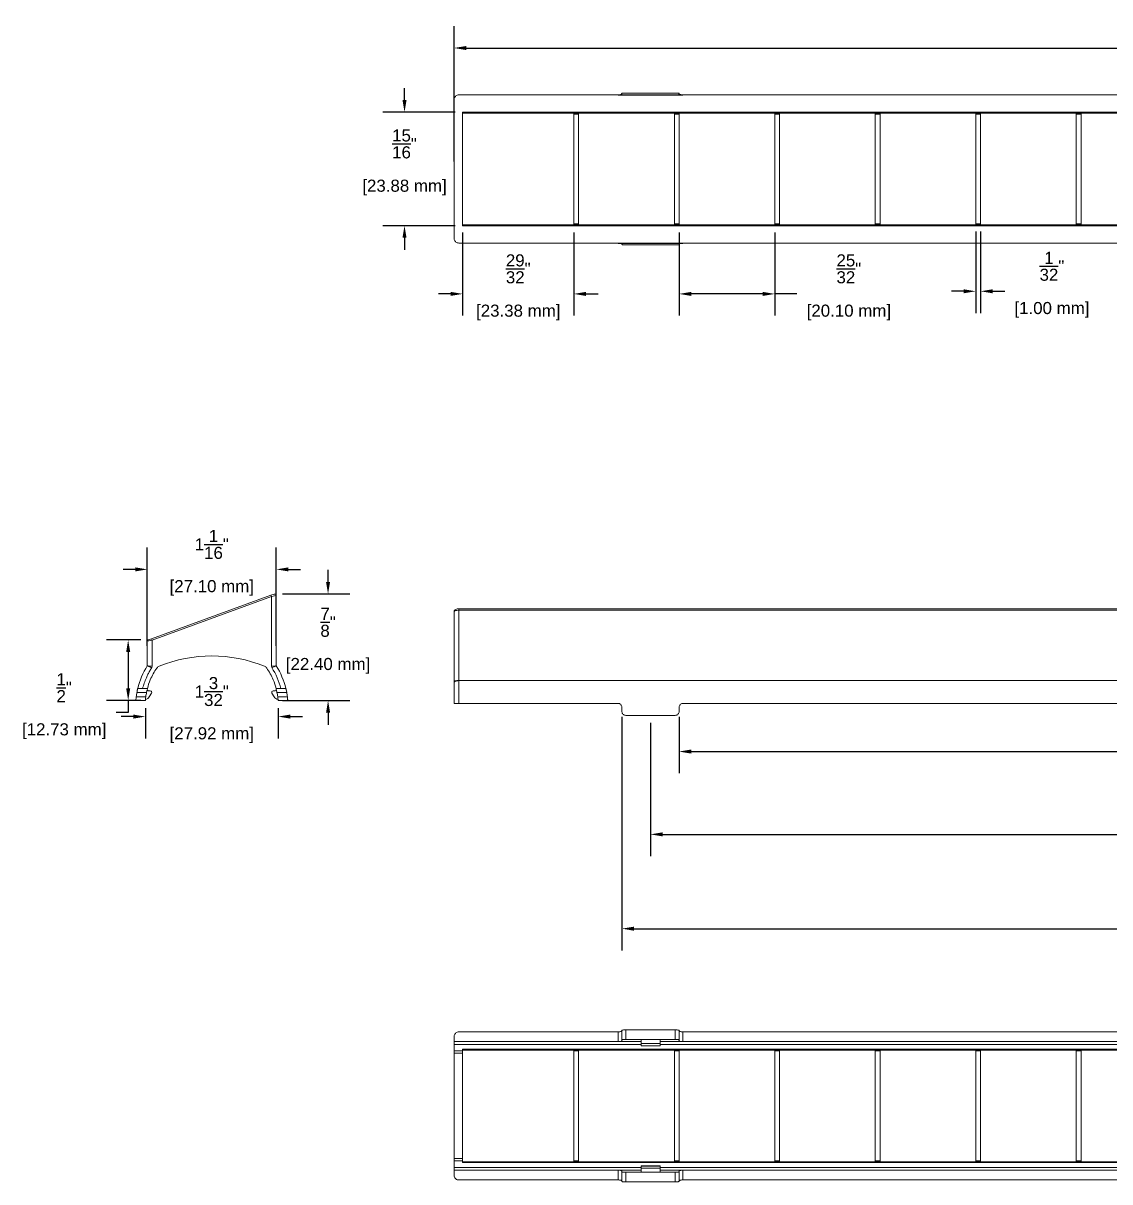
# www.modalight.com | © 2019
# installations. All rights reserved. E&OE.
# Model space of a CAD drawing. Header units: inches. Extents: x -0.6 to 17.3, y 0 to 9.6.
# Drawn here: x -0.57 to 8.42, y 0 to 9.59 of the extents above; entities that cross this region are included whole.
import ezdxf

# ---------------------------------------------------------------- set-up
doc = ezdxf.new("R2010")
doc.units = ezdxf.units.IN
doc.header["$MEASUREMENT"] = 0
doc.layers.get('Defpoints').update_dxf_attribs({"color": 1})
doc.layers.add('Asymmetric', color=7, linetype='Continuous')
doc.styles.get("Standard").update_dxf_attribs({"font": 'Arial.ttf'})
doc.dimstyles.new('.1 DIM', dxfattribs={"dimscale": 0, "dimtxt": 0.1, "dimasz": 0.1, "dimexe": 0.18, "dimexo": 0.0625, "dimgap": 0.09, "dimtad": 0, "dimtih": 1, "dimtoh": 1, "dimdec": 5, "dimzin": 0, "dimdsep": 46, "dimlunit": 4, "dimtxsty": 'Standard', "dimcen": 0.09, "dimadec": 0, "dimazin": 0, "dimtfac": 1, "dimtdec": 5, "dimtofl": 0, "dimtmove": 0, "dimatfit": 3, "dimfxl": 1, "dimtolj": 1, "dimtzin": 0, "dimarcsym": 0})

# ---------------------------------------------------------------- blocks, each defined once
blk = doc.blocks.new('*D57')
at = {"layer": 'Defpoints', "color": 0, "lineweight": -2, "transparency": 16777216}
for p, q in [((0.4027, 4.4856), (0.119, 4.4856)), ((0.299, 4.3856), (0.299, 4.0843)), ((0.4027, 3.9843), (0.119, 3.9843)), ((0.299, 3.9843), (0.299, 3.8843)), ((0.299, 3.8843), (0.199, 3.8843))]:
    blk.add_line(p, q, dxfattribs=at)
at = {"layer": 'Defpoints', "color": 0, "transparency": 16777216}
for p in [(0.4652, 4.4856), (0.299, 3.9843), (0.4652, 3.9843)]:
    blk.add_point(p, dxfattribs=at)
for points in [[(0.2823, 4.3856), (0.3157, 4.3856), (0.299, 4.4856)], [(0.2823, 4.0843), (0.3157, 4.0843), (0.299, 3.9843)]]:
    blk.add_solid(points, dxfattribs=at)
at = {"layer": 'Defpoints', "color": 0, "transparency": 16777216, "char_height": 0.1, "attachment_point": 5}
for s, insert in [('\\A1;{\\H1x;\\S1/2;}"', (-0.2307, 4.0906)), ('\\A1;[12.73 mm]', (-0.2307, 3.7307))]:
    blk.add_mtext(s, dxfattribs=dict(at, insert=insert))
blk = doc.blocks.new('*D58')
at = {"layer": 'Defpoints', "color": 0, "lineweight": -2, "transparency": 16777216}
for p, q in [((1.9533, 4.9661), (1.9533, 5.0661)), ((1.575, 4.8661), (2.1333, 4.8661)), ((1.575, 3.9843), (2.1333, 3.9843)), ((1.9533, 3.8843), (1.9533, 3.7843))]:
    blk.add_line(p, q, dxfattribs=at)
at = {"layer": 'Defpoints', "color": 0, "transparency": 16777216}
for p in [(1.5125, 4.8661), (1.5125, 3.9843), (1.9533, 3.9843)]:
    blk.add_point(p, dxfattribs=at)
for points in [[(1.9366, 4.9661), (1.97, 4.9661), (1.9533, 4.8661)], [(1.9366, 3.8843), (1.97, 3.8843), (1.9533, 3.9843)]]:
    blk.add_solid(points, dxfattribs=at)
at = {"layer": 'Defpoints', "color": 0, "transparency": 16777216, "char_height": 0.1, "attachment_point": 5}
for s, insert in [('\\A1;{\\H1x;\\S7/8;}"', (1.9533, 4.6315)), ('\\A1;[22.40 mm]', (1.9533, 4.2716))]:
    blk.add_mtext(s, dxfattribs=dict(at, insert=insert))
blk = doc.blocks.new('*D59')
at = {"layer": 'Defpoints', "color": 0, "lineweight": -2, "transparency": 16777216}
for p, q in [((0.4574, 4.4357), (0.4574, 5.2497)), ((1.5243, 4.4357), (1.5243, 5.2497)), ((0.3574, 5.0697), (0.2574, 5.0697)), ((1.6243, 5.0697), (1.7243, 5.0697))]:
    blk.add_line(p, q, dxfattribs=at)
at = {"layer": 'Defpoints', "color": 0, "transparency": 16777216}
for p in [(1.5243, 5.0697), (0.4574, 4.3732), (1.5243, 4.3732)]:
    blk.add_point(p, dxfattribs=at)
for points in [[(0.3574, 5.0863), (0.3574, 5.053), (0.4574, 5.0697)], [(1.6243, 5.0863), (1.6243, 5.053), (1.5243, 5.0697)]]:
    blk.add_solid(points, dxfattribs=at)
at = {"layer": 'Defpoints', "color": 0, "transparency": 16777216, "char_height": 0.1, "attachment_point": 5}
for s, insert in [('\\A1;1{\\H1x;\\S1/16;}"', (0.9909, 5.2766)), ('\\A1;[27.10 mm]', (0.9909, 4.916))]:
    blk.add_mtext(s, dxfattribs=dict(at, insert=insert))
blk = doc.blocks.new('*D60')
at = {"layer": 'Defpoints', "color": 0, "lineweight": -2, "transparency": 16777216}
for p, q in [((0.3412, 3.8512), (0.2412, 3.8512)), ((0.4412, 3.9218), (0.4412, 3.6712)), ((1.5405, 3.9218), (1.5405, 3.6712)), ((1.6405, 3.8512), (1.7405, 3.8512))]:
    blk.add_line(p, q, dxfattribs=at)
at = {"layer": 'Defpoints', "color": 0, "transparency": 16777216}
for p in [(0.4412, 3.9843), (1.5405, 3.9843), (0.4412, 3.8512)]:
    blk.add_point(p, dxfattribs=at)
for points in [[(0.3412, 3.8679), (0.3412, 3.8345), (0.4412, 3.8512)], [(1.6405, 3.8679), (1.6405, 3.8345), (1.5405, 3.8512)]]:
    blk.add_solid(points, dxfattribs=at)
at = {"layer": 'Defpoints', "color": 0, "transparency": 16777216, "char_height": 0.1, "attachment_point": 5}
for s, insert in [('\\A1;1{\\H1x;\\S3/32;}"', (0.9909, 4.0588)), ('\\A1;[27.92 mm]', (0.9909, 3.6976))]:
    blk.add_mtext(s, dxfattribs=dict(at, insert=insert))
blk = doc.blocks.new('*D61')
at = {"layer": 'Defpoints', "color": 0, "lineweight": -2, "transparency": 16777216}
for p, q in [((2.9963, 8.447), (2.9963, 9.5657)), ((14.9978, 8.447), (14.9978, 9.5657)), ((3.0963, 9.3857), (8.5285, 9.3857)), ((14.8978, 9.3857), (9.4657, 9.3857))]:
    blk.add_line(p, q, dxfattribs=at)
at = {"layer": 'Defpoints', "color": 0, "transparency": 16777216}
for p in [(14.9978, 9.3857), (2.9963, 8.3845), (14.9978, 8.3845)]:
    blk.add_point(p, dxfattribs=at)
for points in [[(3.0963, 9.4023), (3.0963, 9.369), (2.9963, 9.3857)], [(14.8978, 9.4023), (14.8978, 9.369), (14.9978, 9.3857)]]:
    blk.add_solid(points, dxfattribs=at)
at = {"layer": 'Defpoints', "color": 0, "transparency": 16777216, "char_height": 0.1, "attachment_point": 5}
for s, insert in [("\\A1;1'", (8.9971, 9.5257)), ('\\A1;[304.84 mm]', (8.9971, 9.232))]:
    blk.add_mtext(s, dxfattribs=dict(at, insert=insert))
blk = doc.blocks.new('*D62')
at = {"layer": 'Defpoints', "color": 0, "lineweight": -2, "transparency": 16777216}
for p, q in [((2.586, 8.9546), (2.586, 9.0546)), ((3.0048, 8.8546), (2.406, 8.8546)), ((3.0048, 7.9144), (2.406, 7.9144)), ((2.586, 7.8144), (2.586, 7.7144))]:
    blk.add_line(p, q, dxfattribs=at)
at = {"layer": 'Defpoints', "color": 0, "transparency": 16777216}
for p in [(3.0673, 8.8546), (2.586, 7.9144), (3.0673, 7.9144)]:
    blk.add_point(p, dxfattribs=at)
for points in [[(2.5693, 8.9546), (2.6026, 8.9546), (2.586, 8.8546)], [(2.5693, 7.8144), (2.6026, 7.8144), (2.586, 7.9144)]]:
    blk.add_solid(points, dxfattribs=at)
at = {"layer": 'Defpoints', "color": 0, "transparency": 16777216, "char_height": 0.1, "attachment_point": 5}
for s, insert in [('\\A1;{\\H1x;\\S15/16;}"', (2.586, 8.5921)), ('\\A1;[23.88 mm]', (2.586, 8.2309))]:
    blk.add_mtext(s, dxfattribs=dict(at, insert=insert))
blk = doc.blocks.new('*D63')
at = {"layer": 'Defpoints', "color": 0, "lineweight": -2, "transparency": 16777216}
for p, q in [((3.0673, 7.8595), (3.0673, 7.1701)), ((3.9876, 7.8595), (3.9876, 7.1701)), ((2.9673, 7.3501), (2.8673, 7.3501)), ((4.0876, 7.3501), (4.1876, 7.3501))]:
    blk.add_line(p, q, dxfattribs=at)
at = {"layer": 'Defpoints', "color": 0, "transparency": 16777216}
for p in [(3.0673, 7.922), (3.9876, 7.922), (3.0673, 7.3501)]:
    blk.add_point(p, dxfattribs=at)
for points in [[(2.9673, 7.3668), (2.9673, 7.3335), (3.0673, 7.3501)], [(4.0876, 7.3668), (4.0876, 7.3335), (3.9876, 7.3501)]]:
    blk.add_solid(points, dxfattribs=at)
at = {"layer": 'Defpoints', "color": 0, "transparency": 16777216, "char_height": 0.1, "attachment_point": 5}
for s, insert in [('\\A1;{\\H1x;\\S29/32;}"', (3.5274, 7.5578)), ('\\A1;[23.38 mm]', (3.5274, 7.1965))]:
    blk.add_mtext(s, dxfattribs=dict(at, insert=insert))
blk = doc.blocks.new('*D64')
at = {"layer": 'Defpoints', "color": 0, "lineweight": -2, "transparency": 16777216}
for p, q in [((4.8595, 7.8595), (4.8595, 7.1701)), ((5.6509, 7.8595), (5.6509, 7.1701)), ((5.5509, 7.3501), (4.9595, 7.3501)), ((5.834, 7.3501), (5.6509, 7.3501))]:
    blk.add_line(p, q, dxfattribs=at)
at = {"layer": 'Defpoints', "color": 0, "transparency": 16777216}
for p in [(4.8595, 7.922), (5.6509, 7.922), (4.8595, 7.3501)]:
    blk.add_point(p, dxfattribs=at)
for points in [[(4.9595, 7.3668), (4.9595, 7.3335), (4.8595, 7.3501)], [(5.5509, 7.3668), (5.5509, 7.3335), (5.6509, 7.3501)]]:
    blk.add_solid(points, dxfattribs=at)
at = {"layer": 'Defpoints', "color": 0, "transparency": 16777216, "char_height": 0.1, "attachment_point": 5}
for s, insert in [('\\A1;{\\H1x;\\S25/32;}"', (6.2637, 7.5578)), ('\\A1;[20.10 mm]', (6.2637, 7.1965))]:
    blk.add_mtext(s, dxfattribs=dict(at, insert=insert))
blk = doc.blocks.new('*D65')
at = {"layer": 'Defpoints', "color": 0, "lineweight": -2, "transparency": 16777216}
for p, q in [((7.3141, 7.8672), (7.3141, 7.1919)), ((7.3535, 7.8672), (7.3535, 7.1919)), ((7.2141, 7.3719), (7.1141, 7.3719)), ((7.4535, 7.3719), (7.5535, 7.3719))]:
    blk.add_line(p, q, dxfattribs=at)
at = {"layer": 'Defpoints', "color": 0, "transparency": 16777216}
for p in [(7.3141, 7.9297), (7.3535, 7.9297), (7.3535, 7.3719)]:
    blk.add_point(p, dxfattribs=at)
for points in [[(7.2141, 7.3885), (7.2141, 7.3552), (7.3141, 7.3719)], [(7.4535, 7.3885), (7.4535, 7.3552), (7.3535, 7.3719)]]:
    blk.add_solid(points, dxfattribs=at)
at = {"layer": 'Defpoints', "color": 0, "transparency": 16777216, "char_height": 0.1, "attachment_point": 5}
for s, insert in [('\\A1;{\\H1x;\\S1/32;}"', (7.9444, 7.5788)), ('\\A1;[1.00 mm]', (7.9444, 7.2182))]:
    blk.add_mtext(s, dxfattribs=dict(at, insert=insert))
blk = doc.blocks.new('*D66')
at = {"layer": 'Defpoints', "color": 0, "lineweight": -2, "transparency": 16777216}
for p, q in [((4.8586, 3.8482), (4.8586, 3.3818)), ((13.1355, 3.8482), (13.1355, 3.3818)), ((4.9586, 3.5618), (8.5285, 3.5618)), ((13.0355, 3.5618), (9.4657, 3.5618))]:
    blk.add_line(p, q, dxfattribs=at)
at = {"layer": 'Defpoints', "color": 0, "transparency": 16777216}
for p in [(4.8586, 3.9107), (13.1355, 3.9107), (4.8586, 3.5618)]:
    blk.add_point(p, dxfattribs=at)
for points in [[(4.9586, 3.5785), (4.9586, 3.5452), (4.8586, 3.5618)], [(13.0355, 3.5785), (13.0355, 3.5452), (13.1355, 3.5618)]]:
    blk.add_solid(points, dxfattribs=at)
at = {"layer": 'Defpoints', "color": 0, "transparency": 16777216, "char_height": 0.1, "attachment_point": 5}
for s, insert in [('\\A1;8{\\H1x;\\S9/32;}"', (8.9971, 3.7701)), ('\\A1;[210.23 mm]', (8.9971, 3.4082))]:
    blk.add_mtext(s, dxfattribs=dict(at, insert=insert))
blk = doc.blocks.new('*D67')
at = {"layer": 'Defpoints', "color": 0, "lineweight": -2, "transparency": 16777216}
for p, q in [((4.6222, 3.7989), (4.6222, 2.6963)), ((13.372, 3.7989), (13.372, 2.6963)), ((4.7222, 2.8763), (8.5285, 2.8763)), ((13.272, 2.8763), (9.4657, 2.8763))]:
    blk.add_line(p, q, dxfattribs=at)
at = {"layer": 'Defpoints', "color": 0, "transparency": 16777216}
for p in [(4.6222, 3.8614), (13.372, 3.8614), (4.6222, 2.8763)]:
    blk.add_point(p, dxfattribs=at)
for points in [[(4.7222, 2.893), (4.7222, 2.8597), (4.6222, 2.8763)], [(13.272, 2.893), (13.272, 2.8597), (13.372, 2.8763)]]:
    blk.add_solid(points, dxfattribs=at)
at = {"layer": 'Defpoints', "color": 0, "transparency": 16777216, "char_height": 0.1, "attachment_point": 5}
for s, insert in [('\\A1;8{\\H1x;\\S3/4;}"', (8.9971, 3.0833)), ('\\A1;[222.25 mm]', (8.9971, 2.7227))]:
    blk.add_mtext(s, dxfattribs=dict(at, insert=insert))
blk = doc.blocks.new('*D68')
at = {"layer": 'Defpoints', "color": 0, "lineweight": -2, "transparency": 16777216}
for p, q in [((4.3857, 3.8482), (4.3857, 1.9155)), ((13.6085, 3.8482), (13.6085, 1.9155)), ((4.4857, 2.0955), (8.5285, 2.0955)), ((13.5085, 2.0955), (9.4657, 2.0955))]:
    blk.add_line(p, q, dxfattribs=at)
at = {"layer": 'Defpoints', "color": 0, "transparency": 16777216}
for p in [(4.3857, 3.9107), (13.6085, 3.9107), (4.3857, 2.0955)]:
    blk.add_point(p, dxfattribs=at)
for points in [[(4.4857, 2.1121), (4.4857, 2.0788), (4.3857, 2.0955)], [(13.5085, 2.1121), (13.5085, 2.0788), (13.6085, 2.0955)]]:
    blk.add_solid(points, dxfattribs=at)
at = {"layer": 'Defpoints', "color": 0, "transparency": 16777216, "char_height": 0.1, "attachment_point": 5}
for s, insert in [('\\A1;9{\\H1x;\\S7/32;}"', (8.9971, 2.3024)), ('\\A1;[234.26 mm]', (8.9971, 1.9418))]:
    blk.add_mtext(s, dxfattribs=dict(at, insert=insert))

msp = doc.modelspace()

# ---------------------------------------------------------------- linework, layer by layer
at = {"layer": 'Asymmetric', "linetype": 'Continuous', "lineweight": 15}
for p, q in [((2.996347, 8.916275), (2.996347, 8.957069)), ((3.035761, 8.997681), (4.354149, 8.997681)), ((4.417211, 9.01324), (4.827114, 9.01324)), ((4.890176, 8.997681), (8.997083, 8.997681)), ((2.996347, 8.83906), (2.996347, 8.893635)), ((2.996347, 8.819869), (2.996347, 8.83906)), ((14.926876, 8.854584), (3.067292, 8.854584)), ((3.067292, 8.854584), (3.067292, 8.83906)), ((14.926876, 8.847031), (3.067292, 8.847031)), ((3.067292, 8.83906), (3.067292, 8.819869)), ((3.987602, 8.847031), (3.987602, 8.839304)), ((3.987602, 7.929716), (3.987602, 8.839304)), ((4.027016, 8.839304), (3.987602, 8.839304)), ((4.027016, 8.847031), (4.027016, 8.839304)), ((4.027016, 7.929716), (4.027016, 8.839304)), ((4.819231, 8.847031), (4.819231, 8.839304)), ((4.819231, 7.929716), (4.819231, 8.839304)), ((4.858645, 8.839304), (4.819231, 8.839304)), ((4.858645, 8.847031), (4.858645, 8.839304)), ((4.858645, 7.929716), (4.858645, 8.839304)), ((5.65086, 8.847031), (5.65086, 8.839304)), ((5.65086, 7.929716), (5.65086, 8.839304)), ((5.690274, 8.839304), (5.65086, 8.839304)), ((5.690274, 8.847031), (5.690274, 8.839304)), ((5.690274, 7.929716), (5.690274, 8.839304)), ((6.482489, 8.847031), (6.482489, 8.839304)), ((6.482489, 7.929716), (6.482489, 8.839304)), ((6.521903, 8.839304), (6.482489, 8.839304)), ((6.521903, 8.847031), (6.521903, 8.839304)), ((6.521903, 7.929716), (6.521903, 8.839304)), ((7.314119, 8.847031), (7.314119, 8.839304)), ((7.314119, 7.929716), (7.314119, 8.839304)), ((7.353532, 8.839304), (7.314119, 8.839304)), ((7.353532, 8.847031), (7.353532, 8.839304)), ((7.353532, 7.929716), (7.353532, 8.839304)), ((8.145748, 8.847031), (8.145748, 8.839304)), ((8.185161, 8.839304), (8.145748, 8.839304)), ((8.145748, 7.929716), (8.145748, 8.839304)), ((8.185161, 8.847031), (8.185161, 8.839304)), ((8.185161, 7.929716), (8.185161, 8.839304)), ((2.996347, 8.819869), (2.996347, 7.949152)), ((3.067292, 7.949152), (3.067292, 8.819869)), ((2.996347, 7.949152), (2.996347, 7.929961)), ((2.996347, 7.929961), (2.996347, 7.875388)), ((3.067292, 7.929961), (3.067292, 7.949152)), ((3.067292, 7.914439), (3.067292, 7.929961)), ((14.926876, 7.921992), (3.067292, 7.921992)), ((14.926876, 7.914439), (3.067292, 7.914439)), ((3.987602, 7.921992), (3.987602, 7.929716)), ((4.027016, 7.929716), (3.987602, 7.929716)), ((4.027016, 7.921992), (4.027016, 7.929716)), ((4.858645, 7.929716), (4.819231, 7.929716)), ((4.819231, 7.921992), (4.819231, 7.929716)), ((4.858645, 7.921992), (4.858645, 7.929716)), ((5.690274, 7.929716), (5.65086, 7.929716)), ((5.65086, 7.921992), (5.65086, 7.929716)), ((5.690274, 7.921992), (5.690274, 7.929716)), ((6.521903, 7.929716), (6.482489, 7.929716)), ((6.482489, 7.921992), (6.482489, 7.929716)), ((6.521903, 7.921992), (6.521903, 7.929716)), ((7.314119, 7.921992), (7.314119, 7.929716)), ((7.353532, 7.929716), (7.314119, 7.929716)), ((7.353532, 7.921992), (7.353532, 7.929716)), ((8.145748, 7.921992), (8.145748, 7.929716)), ((8.185161, 7.929716), (8.145748, 7.929716)), ((8.185161, 7.921992), (8.185161, 7.929716)), ((2.996347, 7.852746), (2.996347, 7.811954)), ((3.035761, 7.77134), (4.354149, 7.77134)), ((4.890176, 7.77134), (8.997083, 7.77134)), ((4.417211, 7.755781), (4.827114, 7.755781)), ((0.492769, 4.495689), (1.480871, 4.855329)), ((1.484915, 4.844218), (0.496814, 4.484578)), ((1.480871, 4.855329), (1.508461, 4.86537)), ((1.484915, 4.844218), (1.480871, 4.855329)), ((1.524329, 4.854259), (1.484915, 4.844218)), ((1.484915, 4.844218), (1.484915, 4.26754)), ((1.524329, 4.271857), (1.524329, 4.854259)), ((2.996347, 4.721296), (2.996347, 4.144618)), ((14.958407, 4.743162), (3.035761, 4.743162)), ((3.035761, 4.743162), (3.035761, 4.731336)), ((3.035761, 4.148932), (3.035761, 4.731336)), ((14.958407, 4.731336), (3.035761, 4.731336)), ((0.496814, 4.484578), (0.4574, 4.474536)), ((0.4574, 4.271857), (0.4574, 4.474536)), ((0.46518, 4.485647), (0.492769, 4.495689)), ((0.496814, 4.484578), (0.492769, 4.495689)), ((0.496814, 4.484578), (0.496814, 4.26754)), ((0.4574, 4.271857), (0.496814, 4.26754)), ((0.496814, 4.26754), (0.494371, 4.256524)), ((1.524329, 4.271857), (1.484915, 4.26754)), ((1.484915, 4.26754), (1.487357, 4.256524)), ((2.996347, 4.144618), (2.996347, 4.133601)), ((14.958407, 4.148932), (3.035761, 4.148932)), ((3.035761, 4.148932), (3.035761, 3.959949)), ((0.451356, 4.051341), (0.370965, 4.051341)), ((0.4591, 4.082872), (0.418306, 4.082872)), ((0.482268, 4.063533), (0.465108, 4.063533)), ((0.473928, 4.013616), (0.492508, 4.045797)), ((1.489221, 4.045797), (1.507801, 4.013616)), ((1.516621, 4.063533), (1.499461, 4.063533)), ((1.522628, 4.082872), (1.563423, 4.082872)), ((1.610764, 4.051341), (1.530372, 4.051341)), ((0.441233, 3.984338), (0.362134, 3.984338)), ((0.36538, 4.015869), (0.444948, 4.015869)), ((1.616349, 4.015869), (1.536781, 4.015869)), ((1.540496, 3.984338), (1.619594, 3.984338)), ((3.035761, 3.959949), (4.354149, 3.959949)), ((13.103992, 3.959949), (4.890176, 3.959949)), ((4.38568, 3.928418), (4.38568, 3.892944)), ((4.417212, 3.861413), (4.827114, 3.861413)), ((4.858645, 3.892944), (4.858645, 3.928418)), ((4.38568, 1.254215), (4.38568, 1.174646)), ((4.417212, 1.178362), (4.417212, 1.257459)), ((4.417212, 1.257459), (4.827114, 1.257459)), ((4.827114, 1.257459), (4.827114, 1.178362)), ((4.858645, 1.254215), (4.858645, 1.174646)), ((2.996347, 1.160494), (2.996347, 1.201289)), ((4.354149, 1.160494), (2.996347, 1.160494)), ((3.035761, 1.241902), (4.354149, 1.241902)), ((4.354149, 1.160494), (4.354149, 1.241902)), ((4.543336, 1.160494), (4.354149, 1.160494)), ((4.38568, 1.174646), (4.38568, 1.168237)), ((4.827114, 1.178362), (4.417212, 1.178362)), ((4.543336, 1.17742), (4.70099, 1.17742)), ((4.543336, 1.145666), (4.543336, 1.17742)), ((4.70099, 1.17742), (4.70099, 1.145666)), ((4.890176, 1.160494), (4.70099, 1.160494)), ((4.858645, 1.168237), (4.858645, 1.174646)), ((4.890176, 1.241902), (4.890176, 1.160494)), ((13.103992, 1.241902), (4.890176, 1.241902)), ((13.103992, 1.160494), (4.890176, 1.160494)), ((2.996347, 1.083279), (2.996347, 1.137854)), ((4.543336, 1.137854), (2.996347, 1.137854)), ((3.067292, 1.083279), (2.996347, 1.083279)), ((2.996347, 1.064088), (2.996347, 1.083279)), ((3.067292, 1.064088), (2.996347, 1.064088)), ((2.996347, 1.064088), (2.996347, 0.193371)), ((14.926876, 1.098803), (3.067292, 1.098803)), ((3.067292, 1.098803), (3.067292, 1.083279)), ((14.926876, 1.09125), (3.067292, 1.09125)), ((3.067292, 1.083279), (3.067292, 1.064088)), ((3.067292, 0.193371), (3.067292, 1.064088)), ((3.987602, 1.09125), (3.987602, 1.083524)), ((3.987602, 0.173936), (3.987602, 1.083524)), ((4.027016, 1.083524), (3.987602, 1.083524)), ((4.027016, 1.09125), (4.027016, 1.083524)), ((4.027016, 0.173936), (4.027016, 1.083524)), ((4.70099, 1.145666), (4.543336, 1.145666)), ((4.543336, 1.127086), (4.543336, 1.145666)), ((4.70099, 1.127086), (4.543336, 1.127086)), ((4.543336, 1.125502), (4.543336, 1.127086)), ((4.543336, 1.125502), (4.70099, 1.125502)), ((4.70099, 1.127086), (4.70099, 1.145666)), ((13.293177, 1.137854), (4.70099, 1.137854)), ((4.70099, 1.125502), (4.70099, 1.127086)), ((4.819231, 1.09125), (4.819231, 1.083524)), ((4.819231, 0.173936), (4.819231, 1.083524)), ((4.858645, 1.083524), (4.819231, 1.083524)), ((4.858645, 1.09125), (4.858645, 1.083524)), ((4.858645, 0.173936), (4.858645, 1.083524)), ((5.65086, 1.09125), (5.65086, 1.083524)), ((5.65086, 0.173936), (5.65086, 1.083524)), ((5.690274, 1.083524), (5.65086, 1.083524)), ((5.690274, 1.09125), (5.690274, 1.083524)), ((5.690274, 0.173936), (5.690274, 1.083524)), ((6.482489, 1.09125), (6.482489, 1.083524)), ((6.482489, 0.173936), (6.482489, 1.083524)), ((6.521903, 1.083524), (6.482489, 1.083524)), ((6.521903, 1.09125), (6.521903, 1.083524)), ((6.521903, 0.173936), (6.521903, 1.083524)), ((7.314119, 1.09125), (7.314119, 1.083524)), ((7.314119, 0.173936), (7.314119, 1.083524)), ((7.353532, 1.083524), (7.314119, 1.083524)), ((7.353532, 1.09125), (7.353532, 1.083524)), ((7.353532, 0.173936), (7.353532, 1.083524)), ((8.145748, 1.09125), (8.145748, 1.083524)), ((8.185161, 1.083524), (8.145748, 1.083524)), ((8.145748, 0.173936), (8.145748, 1.083524)), ((8.185161, 1.09125), (8.185161, 1.083524)), ((8.185161, 0.173936), (8.185161, 1.083524)), ((3.067292, 0.193371), (2.996347, 0.193371)), ((2.996347, 0.193371), (2.996347, 0.17418)), ((3.067292, 0.17418), (3.067292, 0.193371)), ((3.067292, 0.17418), (2.996347, 0.17418)), ((2.996347, 0.17418), (2.996347, 0.119607)), ((4.543336, 0.119607), (2.996347, 0.119607)), ((2.996347, 0.096965), (2.996347, 0.056173)), ((4.354149, 0.096965), (2.996347, 0.096965)), ((3.067292, 0.158658), (3.067292, 0.17418)), ((14.926876, 0.166211), (3.067292, 0.166211)), ((14.926876, 0.158658), (3.067292, 0.158658)), ((3.987602, 0.166211), (3.987602, 0.173936)), ((4.027016, 0.173936), (3.987602, 0.173936)), ((4.027016, 0.166211), (4.027016, 0.173936)), ((4.543336, 0.096965), (4.354149, 0.096965)), ((4.354149, 0.015559), (4.354149, 0.096965)), ((4.70099, 0.131957), (4.543336, 0.131957)), ((4.543336, 0.130374), (4.543336, 0.131957)), ((4.70099, 0.130374), (4.543336, 0.130374)), ((4.543336, 0.111793), (4.543336, 0.130374)), ((4.543336, 0.111793), (4.543336, 0.080039)), ((4.70099, 0.111793), (4.543336, 0.111793)), ((4.70099, 0.130374), (4.70099, 0.131957)), ((4.70099, 0.111793), (4.70099, 0.130374)), ((13.293177, 0.119607), (4.70099, 0.119607)), ((4.70099, 0.080039), (4.70099, 0.111793)), ((4.890176, 0.096965), (4.70099, 0.096965)), ((4.858645, 0.173936), (4.819231, 0.173936)), ((4.819231, 0.166211), (4.819231, 0.173936)), ((4.858645, 0.166211), (4.858645, 0.173936)), ((4.890176, 0.015559), (4.890176, 0.096965)), ((13.103992, 0.096965), (4.890176, 0.096965)), ((5.690274, 0.173936), (5.65086, 0.173936)), ((5.65086, 0.166211), (5.65086, 0.173936)), ((5.690274, 0.166211), (5.690274, 0.173936)), ((6.521903, 0.173936), (6.482489, 0.173936)), ((6.482489, 0.166211), (6.482489, 0.173936)), ((6.521903, 0.166211), (6.521903, 0.173936)), ((7.314119, 0.166211), (7.314119, 0.173936)), ((7.353532, 0.173936), (7.314119, 0.173936)), ((7.353532, 0.166211), (7.353532, 0.173936)), ((8.145748, 0.166211), (8.145748, 0.173936)), ((8.185161, 0.173936), (8.145748, 0.173936)), ((8.185161, 0.166211), (8.185161, 0.173936)), ((3.035761, 0.015559), (4.354149, 0.015559)), ((4.38568, 0.082813), (4.38568, 0.089222)), ((4.38568, 0.003244), (4.38568, 0.082813)), ((4.417212, 0.079099), (4.417212, 0)), ((4.827114, 0.079099), (4.417212, 0.079099)), ((4.417212, 0), (4.827114, 0)), ((4.543336, 0.080039), (4.70099, 0.080039)), ((4.827114, 0), (4.827114, 0.079099)), ((4.858645, 0.089222), (4.858645, 0.082813)), ((4.858645, 0.003244), (4.858645, 0.082813)), ((13.103992, 0.015559), (4.890176, 0.015559))]:
    msp.add_line(p, q, dxfattribs=at)
at = {"layer": 'Asymmetric'}
for p, q in [((4.354149, 8.997681), (4.890176, 8.997681)), ((4.38568, 9.004409), (4.38568, 9.009995)), ((4.858645, 9.004409), (4.858645, 9.009995)), ((4.354149, 7.77134), (4.890176, 7.77134)), ((4.38568, 7.764612), (4.38568, 7.759025)), ((4.858645, 7.764612), (4.858645, 7.759025))]:
    msp.add_line(p, q, dxfattribs=at)
at = {"layer": 'Asymmetric', "linetype": 'Continuous', "lineweight": 15}
for centre, radius, start, end in [((1.512505, 4.854259), 0.011824, 0, 110), ((0.469224, 4.474536), 0.011824, 110, 180), ((0.990864, 3.193234), 1.16011, 67.9587961, 112.0412039), ((0.990864, 3.935559), 0.630619, 147.7725237, 166.4908455), ((0.990864, 3.933588), 0.555733, 144.8778774, 156.3667306), ((0.571776, 4.22837), 0.043355, 112.0412039, 144.8778774), ((1.409953, 4.22837), 0.043355, 35.1221226, 67.9587961), ((0.990864, 3.933588), 0.555733, 23.6332694, 35.1221226), ((0.990864, 3.935559), 0.630619, 13.5091545, 32.2274763), ((0.990864, 3.935559), 0.630619, 169.4204376, 172.6834727), ((0.990864, 3.935559), 0.551792, 167.8876454, 171.6312361), ((0.439795, 4.033323), 0.039414, 50.0401286, 66.4188579), ((0.482268, 4.051709), 0.011824, 330, 90), ((1.499461, 4.051709), 0.011824, 90, 210), ((1.541934, 4.033323), 0.039414, 113.5811421, 129.9598714), ((0.990864, 3.935559), 0.551792, 8.3687639, 12.1123546), ((0.990864, 3.935559), 0.630619, 7.3165273, 10.5795624), ((0.439795, 4.033323), 0.039414, 273.4609848, 330), ((1.541934, 4.033323), 0.039414, 210, 266.5390152)]:
    msp.add_arc(centre, radius, start, end, dxfattribs=at)
for centre, ratio in [((3.035761, 4.721295), 0.25477916), ((3.035761, 4.144618), 0.10951781)]:
    msp.add_ellipse(centre, major_axis=(0.039414, 0), ratio=ratio, start_param=1.57079633, end_param=3.14159265, dxfattribs=at)
for points, knots in [([(3.035761, 8.997683), (3.031423, 8.997253), (3.022747, 8.996392), (3.011154, 8.989699), (3.002244, 8.979801), (2.99715, 8.968329), (2.996588, 8.960453), (2.996347, 8.957069)], [0, 0, 0, 0, 0.20699223, 0.41392991, 0.62326162, 0.83811675, 1, 1, 1, 1]), ([(4.354149, 8.997681), (4.357626, 8.997762), (4.364578, 8.997926), (4.373869, 8.999157), (4.38102, 9.000893), (4.385057, 9.002762), (4.385496, 9.003922), (4.38568, 9.004409)], [0, 0, 0, 0, 0.20824974, 0.41641936, 0.62739366, 0.84368874, 1, 1, 1, 1]), ([(4.38568, 9.009995), (4.38603, 9.010433), (4.386728, 9.011309), (4.392198, 9.012267), (4.400249, 9.012904), (4.409102, 9.013198), (4.414923, 9.013228), (4.417211, 9.01324)], [0, 0, 0, 0, 0.21613947, 0.43231483, 0.64731711, 0.8613654, 1, 1, 1, 1]), ([(4.827114, 9.01324), (4.830649, 9.013214), (4.837719, 9.013162), (4.847145, 9.012718), (4.854271, 9.011977), (4.85809, 9.011026), (4.858485, 9.010292), (4.858645, 9.009995)], [0, 0, 0, 0, 0.21352162, 0.42701055, 0.64064893, 0.85493761, 1, 1, 1, 1]), ([(4.858645, 9.004409), (4.859005, 9.003716), (4.859726, 9.00233), (4.865344, 9.000269), (4.873573, 8.998644), (4.882418, 8.997793), (4.888083, 8.997711), (4.890176, 8.997681)], [0, 0, 0, 0, 0.22008414, 0.44007866, 0.65933424, 0.87417892, 1, 1, 1, 1]), ([(2.996347, 8.893635), (2.996347, 8.898968), (2.996347, 8.90852), (2.996347, 8.913899), (2.996347, 8.916275)], [0, 0, 0, 0, 0.55825434, 1, 1, 1, 1]), ([(2.996347, 7.875388), (2.996347, 7.870056), (2.996347, 7.860504), (2.996347, 7.855123), (2.996347, 7.852746)], [0, 0, 0, 0, 0.55825037, 1, 1, 1, 1]), ([(3.035761, 7.77134), (3.031423, 7.77177), (3.022747, 7.772631), (3.011153, 7.779321), (3.002244, 7.789219), (2.99715, 7.800693), (2.996588, 7.808569), (2.996347, 7.811954)], [0, 0, 0, 0, 0.20698829, 0.41390383, 0.62323155, 0.83808258, 1, 1, 1, 1]), ([(4.354149, 7.77134), (4.357626, 7.771258), (4.364578, 7.771095), (4.373869, 7.769863), (4.38102, 7.768128), (4.385057, 7.766259), (4.385496, 7.765098), (4.38568, 7.764612)], [0, 0, 0, 0, 0.20824974, 0.41641936, 0.62739366, 0.84368874, 1, 1, 1, 1]), ([(4.858645, 7.764612), (4.859005, 7.765305), (4.859726, 7.766691), (4.865344, 7.768751), (4.873573, 7.770376), (4.882418, 7.771228), (4.888083, 7.77131), (4.890176, 7.77134)], [0, 0, 0, 0, 0.22008414, 0.44007866, 0.65933424, 0.87417892, 1, 1, 1, 1]), ([(4.38568, 7.759025), (4.38603, 7.758587), (4.386728, 7.757712), (4.392198, 7.756753), (4.400249, 7.756117), (4.409102, 7.755822), (4.414923, 7.755793), (4.417211, 7.755781)], [0, 0, 0, 0, 0.21613947, 0.43231483, 0.64731711, 0.8613654, 1, 1, 1, 1]), ([(4.827114, 7.755781), (4.830649, 7.755807), (4.837719, 7.755858), (4.847145, 7.756303), (4.854271, 7.757043), (4.85809, 7.757994), (4.858485, 7.758729), (4.858645, 7.759025)], [0, 0, 0, 0, 0.21352162, 0.42701055, 0.64064893, 0.85493761, 1, 1, 1, 1]), ([(3.035761, 4.743162), (3.032938, 4.743081), (3.025742, 4.742875), (3.014341, 4.740679), (3.0051, 4.736745), (2.998825, 4.730692), (2.996526, 4.725185), (2.996382, 4.722064), (2.996347, 4.721296)], [0, 0, 0, 0, 0.14617838, 0.37251288, 0.63886307, 0.8070609, 0.95253, 1, 1, 1, 1]), ([(0.494371, 4.256524), (0.491531, 4.252056), (0.485855, 4.243125), (0.477804, 4.229452), (0.470102, 4.215592), (0.462781, 4.201525), (0.455834, 4.187256), (0.448176, 4.170389), (0.440069, 4.150836), (0.431867, 4.128499), (0.424506, 4.105862), (0.420374, 4.09054), (0.418306, 4.082872)], [0, 0, 0, 0, 0.08341932, 0.16672471, 0.24997624, 0.33323407, 0.41655837, 0.50000915, 0.62508719, 0.74997625, 0.87487948, 1, 1, 1, 1]), ([(0.494371, 4.256524), (0.493082, 4.257064), (0.49056, 4.25812), (0.486899, 4.259655), (0.483473, 4.261089), (0.480298, 4.262412), (0.477386, 4.26362), (0.474741, 4.264712), (0.472362, 4.265691), (0.470241, 4.266561), (0.467117, 4.267849), (0.463399, 4.26939), (0.459954, 4.270813), (0.457798, 4.271696), (0.457532, 4.271804), (0.4574, 4.271857)], [0, 0, 0, 0, 0.06723827, 0.13155928, 0.192961, 0.25144179, 0.30700054, 0.35963674, 0.4093506, 0.4561432, 0.50001656, 0.62923759, 0.75556671, 0.87911279, 1, 1, 1, 1]), ([(1.524329, 4.271857), (1.524297, 4.271843), (1.524233, 4.271816), (1.523713, 4.271599), (1.522871, 4.27125), (1.521672, 4.270755), (1.520122, 4.270117), (1.518223, 4.269337), (1.515982, 4.268415), (1.513278, 4.267302), (1.509924, 4.265903), (1.505673, 4.264125), (1.500444, 4.261952), (1.49423, 4.259385), (1.489723, 4.257508), (1.487357, 4.256524)], [0, 0, 0, 0, 0.05964259, 0.12008727, 0.18135061, 0.24344854, 0.30639634, 0.37020867, 0.43489961, 0.50048268, 0.57720712, 0.66551611, 0.76541712, 0.87691227, 1, 1, 1, 1]), ([(3.035761, 4.148934), (3.034521, 4.148921), (3.032024, 4.148894), (3.028289, 4.148676), (3.024574, 4.148327), (3.020919, 4.147832), (3.017363, 4.147194), (3.013947, 4.146414), (3.010713, 4.145492), (3.007548, 4.14438), (3.004406, 4.14298), (3.001357, 4.141202), (2.99872, 4.13903), (2.996752, 4.136462), (2.996486, 4.134586), (2.996347, 4.133601)], [0, 0, 0, 0, 0.05964259, 0.12008727, 0.18135061, 0.24344854, 0.30639634, 0.37020867, 0.43489961, 0.50048268, 0.57720712, 0.66551611, 0.76541712, 0.87691227, 1, 1, 1, 1]), ([(0.370965, 4.051341), (0.371738, 4.055479), (0.372538, 4.059526), (0.374109, 4.067122), (0.374867, 4.070603), (0.376831, 4.079364), (0.377693, 4.082872), (0.377693, 4.082872)], [0, 0, 0, 0, 0.25, 0.25, 0.5, 0.5, 1, 1, 1, 1]), ([(0.377693, 4.082872), (0.377693, 4.082872), (0.378785, 4.082872), (0.382944, 4.082872), (0.386019, 4.082872), (0.393554, 4.082872), (0.398078, 4.082872), (0.407772, 4.082872), (0.413025, 4.082872), (0.418306, 4.082872)], [0, 0, 0, 0, 0.25, 0.25, 0.5, 0.5, 0.75, 0.75, 1, 1, 1, 1]), ([(0.4591, 4.082872), (0.4591, 4.082872), (0.458863, 4.082023), (0.457986, 4.0788), (0.457347, 4.076421), (0.455088, 4.067673), (0.453128, 4.059596), (0.451356, 4.051341)], [0, 0, 0, 0, 0.25, 0.25, 0.5, 0.5, 1, 1, 1, 1]), ([(1.530372, 4.051341), (1.529486, 4.055471), (1.528569, 4.059506), (1.526764, 4.067091), (1.525894, 4.070567), (1.523629, 4.079338), (1.522628, 4.082872), (1.522628, 4.082872)], [0, 0, 0, 0, 0.25, 0.25, 0.5, 0.5, 1, 1, 1, 1]), ([(1.604036, 4.082872), (1.604036, 4.082872), (1.602944, 4.082872), (1.598784, 4.082872), (1.59571, 4.082872), (1.588174, 4.082872), (1.58365, 4.082872), (1.573956, 4.082872), (1.568704, 4.082872), (1.563423, 4.082872)], [0, 0, 0, 0, 0.25, 0.25, 0.5, 0.5, 0.75, 0.75, 1, 1, 1, 1]), ([(1.604036, 4.082872), (1.604036, 4.082872), (1.60424, 4.082031), (1.604997, 4.078822), (1.60555, 4.076452), (1.60751, 4.067711), (1.609219, 4.059613), (1.610764, 4.051341)], [0, 0, 0, 0, 0.25, 0.25, 0.5, 0.5, 1, 1, 1, 1]), ([(0.362134, 3.984338), (0.362134, 3.984338), (0.362197, 3.985162), (0.362456, 3.988339), (0.362653, 3.99069), (0.363461, 3.999429), (0.364316, 4.007586), (0.36538, 4.015869)], [0, 0, 0, 0, 0.25, 0.25, 0.5, 0.5, 1, 1, 1, 1]), ([(0.441233, 3.984338), (0.441233, 3.984338), (0.441304, 3.985164), (0.441601, 3.988345), (0.441827, 3.9907), (0.442752, 3.999445), (0.443732, 4.0076), (0.444948, 4.015869)], [0, 0, 0, 0, 0.25, 0.25, 0.5, 0.5, 1, 1, 1, 1]), ([(1.540496, 3.984338), (1.540496, 3.984338), (1.540424, 3.985164), (1.540128, 3.988345), (1.539902, 3.9907), (1.538977, 3.999445), (1.537997, 4.0076), (1.536781, 4.015869)], [0, 0, 0, 0, 0.25, 0.25, 0.5, 0.5, 1, 1, 1, 1]), ([(1.619594, 3.984338), (1.619594, 3.984338), (1.619532, 3.985162), (1.619273, 3.988339), (1.619076, 3.99069), (1.618268, 3.999429), (1.617412, 4.007586), (1.616349, 4.015869)], [0, 0, 0, 0, 0.25, 0.25, 0.5, 0.5, 1, 1, 1, 1]), ([(3.035761, 3.959949), (3.031423, 3.959949), (3.022747, 3.959949), (3.011154, 3.959949), (3.002244, 3.959949), (2.99715, 3.959949), (2.996588, 3.959949), (2.996347, 3.959949)], [0, 0, 0, 0, 0.20699223, 0.41392991, 0.62326162, 0.83811675, 1, 1, 1, 1]), ([(4.354149, 3.959949), (4.357626, 3.959614), (4.364578, 3.958944), (4.373869, 3.953717), (4.38102, 3.94598), (4.385057, 3.937067), (4.385496, 3.930974), (4.38568, 3.928418)], [0, 0, 0, 0, 0.20826706, 0.41641749, 0.62739456, 0.8436896, 1, 1, 1, 1]), ([(4.890176, 3.959949), (4.8867, 3.959614), (4.879748, 3.958944), (4.870456, 3.953718), (4.863305, 3.94598), (4.859268, 3.937067), (4.858829, 3.930974), (4.858645, 3.928418)], [0, 0, 0, 0, 0.20824438, 0.41641597, 0.62739359, 0.84368919, 1, 1, 1, 1]), ([(4.417212, 3.861413), (4.413677, 3.861761), (4.406606, 3.862458), (4.39718, 3.86786), (4.390054, 3.875813), (4.386235, 3.884682), (4.38584, 3.890568), (4.38568, 3.892944)], [0, 0, 0, 0, 0.21352524, 0.42701713, 0.64065723, 0.85493912, 1, 1, 1, 1]), ([(4.858645, 3.892944), (4.858295, 3.889392), (4.857596, 3.882287), (4.852127, 3.872804), (4.844076, 3.865679), (4.835223, 3.861941), (4.829402, 3.861562), (4.827114, 3.861413)], [0, 0, 0, 0, 0.21614226, 0.43232278, 0.6473245, 0.86138203, 1, 1, 1, 1]), ([(4.354149, 1.241902), (4.357626, 1.241983), (4.364578, 1.242144), (4.373869, 1.243377), (4.38102, 1.245112), (4.385057, 1.246981), (4.385496, 1.248141), (4.38568, 1.248628)], [0, 0, 0, 0, 0.20826706, 0.41641749, 0.62739456, 0.8436896, 1, 1, 1, 1]), ([(4.417212, 1.257459), (4.413677, 1.257433), (4.406606, 1.257381), (4.39718, 1.256937), (4.390054, 1.256197), (4.386235, 1.255245), (4.38584, 1.254511), (4.38568, 1.254215)], [0, 0, 0, 0, 0.21352524, 0.42701713, 0.64065723, 0.85493912, 1, 1, 1, 1]), ([(4.858645, 1.254215), (4.858295, 1.254652), (4.857596, 1.255527), (4.852127, 1.256491), (4.844076, 1.257121), (4.835223, 1.257422), (4.829402, 1.257448), (4.827114, 1.257459)], [0, 0, 0, 0, 0.21614226, 0.43232278, 0.6473245, 0.86138203, 1, 1, 1, 1]), ([(4.890176, 1.241902), (4.8867, 1.241983), (4.879748, 1.242145), (4.870456, 1.243377), (4.863305, 1.245112), (4.859268, 1.246981), (4.858829, 1.248141), (4.858645, 1.248628)], [0, 0, 0, 0, 0.20824438, 0.41641597, 0.62739359, 0.84368919, 1, 1, 1, 1]), ([(3.035761, 1.241902), (3.031423, 1.241472), (3.022747, 1.240612), (3.011154, 1.233919), (3.002244, 1.224021), (2.99715, 1.212548), (2.996588, 1.204673), (2.996347, 1.201289)], [0, 0, 0, 0, 0.20699223, 0.41392991, 0.62326162, 0.83811675, 1, 1, 1, 1]), ([(2.996347, 1.137854), (2.996347, 1.143187), (2.996347, 1.152739), (2.996347, 1.158118), (2.996347, 1.160494)], [0, 0, 0, 0, 0.55825434, 1, 1, 1, 1]), ([(4.38568, 1.168237), (4.385316, 1.167437), (4.384586, 1.165836), (4.378914, 1.163454), (4.370607, 1.161579), (4.361772, 1.160615), (4.356168, 1.160526), (4.354149, 1.160494)], [0, 0, 0, 0, 0.22179163, 0.44354427, 0.66416466, 0.87901564, 1, 1, 1, 1]), ([(4.417212, 1.178362), (4.413679, 1.178332), (4.406615, 1.178272), (4.397195, 1.177766), (4.390073, 1.176919), (4.38624, 1.175832), (4.385842, 1.174988), (4.38568, 1.174646)], [0, 0, 0, 0, 0.21315681, 0.42627111, 0.6396345, 0.85376187, 1, 1, 1, 1]), ([(4.858645, 1.174646), (4.858295, 1.175147), (4.857596, 1.176151), (4.852114, 1.177252), (4.84405, 1.177979), (4.835201, 1.178317), (4.829391, 1.17835), (4.827114, 1.178362)], [0, 0, 0, 0, 0.21651849, 0.433182, 0.6483118, 0.86218342, 1, 1, 1, 1]), ([(4.858645, 1.168237), (4.85901, 1.167437), (4.859739, 1.165836), (4.865411, 1.163454), (4.873719, 1.161579), (4.882554, 1.160615), (4.888157, 1.160526), (4.890176, 1.160494)], [0, 0, 0, 0, 0.22179257, 0.44354615, 0.6641851, 0.87901512, 1, 1, 1, 1]), ([(2.996347, 0.119607), (2.996347, 0.114275), (2.996347, 0.104723), (2.996347, 0.099342), (2.996347, 0.096965)], [0, 0, 0, 0, 0.55825037, 1, 1, 1, 1]), ([(4.354149, 0.096965), (4.357604, 0.096873), (4.364512, 0.096689), (4.373759, 0.095287), (4.380909, 0.093306), (4.38503, 0.091151), (4.385486, 0.089799), (4.38568, 0.089222)], [0, 0, 0, 0, 0.20628089, 0.41238255, 0.62222775, 0.83890665, 1, 1, 1, 1]), ([(4.858645, 0.089222), (4.85901, 0.090023), (4.859739, 0.091626), (4.865412, 0.094007), (4.873719, 0.095884), (4.882554, 0.096844), (4.888157, 0.096933), (4.890176, 0.096965)], [0, 0, 0, 0, 0.22180148, 0.44355381, 0.66419151, 0.87901581, 1, 1, 1, 1]), ([(3.035761, 0.015559), (3.031423, 0.01599), (3.022747, 0.01685), (3.011153, 0.02354), (3.002244, 0.033439), (2.99715, 0.044912), (2.996588, 0.052788), (2.996347, 0.056173)], [0, 0, 0, 0, 0.20698829, 0.41390383, 0.62323155, 0.83808258, 1, 1, 1, 1]), ([(4.38568, 0.008831), (4.38532, 0.009524), (4.384599, 0.01091), (4.378981, 0.01297), (4.370753, 0.014595), (4.361908, 0.015447), (4.356242, 0.015529), (4.354149, 0.015559)], [0, 0, 0, 0, 0.22008333, 0.4400789, 0.65931945, 0.87416237, 1, 1, 1, 1]), ([(4.417212, 0.079099), (4.413679, 0.079129), (4.406615, 0.07919), (4.397195, 0.079693), (4.390073, 0.080541), (4.38624, 0.081627), (4.385842, 0.082471), (4.38568, 0.082813)], [0, 0, 0, 0, 0.21315728, 0.42626984, 0.6396337, 0.85376155, 1, 1, 1, 1]), ([(4.417212, 0), (4.413677, 0.000026), (4.406606, 0.000078), (4.39718, 0.000522), (4.390054, 0.001263), (4.386235, 0.002214), (4.38584, 0.002948), (4.38568, 0.003244)], [0, 0, 0, 0, 0.21352524, 0.42701713, 0.64065723, 0.85493912, 1, 1, 1, 1]), ([(4.858645, 0.082813), (4.858295, 0.082312), (4.857596, 0.081308), (4.852114, 0.080207), (4.84405, 0.079479), (4.835201, 0.079145), (4.829391, 0.079112), (4.827114, 0.079099)], [0, 0, 0, 0, 0.21651885, 0.43318272, 0.64831288, 0.86218319, 1, 1, 1, 1]), ([(4.858645, 0.003244), (4.858295, 0.002807), (4.857596, 0.001931), (4.852127, 0.000973), (4.844076, 0.000336), (4.835223, 0.000042), (4.829402, 0.000012), (4.827114, 0)], [0, 0, 0, 0, 0.21614281, 0.43231957, 0.64732468, 0.86138128, 1, 1, 1, 1]), ([(4.890176, 0.015559), (4.8867, 0.015477), (4.879748, 0.015314), (4.870456, 0.014083), (4.863305, 0.012347), (4.859268, 0.010478), (4.858829, 0.009318), (4.858645, 0.008831)], [0, 0, 0, 0, 0.20824585, 0.41641705, 0.62739428, 0.84368948, 1, 1, 1, 1])]:
    msp.add_open_spline(points, degree=3, knots=knots, dxfattribs=at)
for points in [[(1.487357, 4.256524), (1.521888, 4.20311), (1.547574, 4.14447), (1.563423, 4.082872)], [(0.48174, 4.156371), (0.471464, 4.132885), (0.463917, 4.108386), (0.4591, 4.082872)], [(1.499988, 4.156371), (1.510265, 4.132885), (1.517812, 4.108386), (1.522628, 4.082872)], [(2.996347, 4.133601), (2.996347, 4.080187), (2.996347, 4.021547), (2.996347, 3.959949)]]:
    msp.add_open_spline(points, degree=3, dxfattribs=at)

# ---------------------------------------------------------------- dimensions: what is measured, and where the dimension line sits
at = {"layer": 'Defpoints'}
for base, p1, p2, picture, middle in [((14.99782, 9.385669), (2.996347, 8.38451), (14.99782, 8.38451), '*D61', (8.997084, 9.385669)), ((3.067292, 7.350148), (3.987602, 7.921992), (3.067292, 7.921992), '*D63', (3.527447, 7.350148)), ((7.353532, 7.37187), (7.314119, 7.929716), (7.353532, 7.929716), '*D65', (7.944351, 7.37187)), ((1.524329, 5.069682), (0.4574, 4.373196), (1.524329, 4.373196), '*D59', (0.990864, 5.069682)), ((0.441233, 3.851215), (1.540496, 3.984338), (0.441233, 3.984338), '*D60', (0.990864, 3.851215)), ((4.38568, 2.095451), (13.608487, 3.910681), (4.38568, 3.910681), '*D68', (8.997084, 2.095451)), ((4.622163, 2.876327), (13.372005, 3.861413), (4.622163, 3.861413), '*D67', (8.997084, 2.876327)), ((4.858645, 3.561824), (13.135523, 3.910681), (4.858645, 3.910681), '*D66', (8.997084, 3.561824))]:
    dim = msp.add_linear_dim(base=base, p1=p1, p2=p2, dimstyle='.1 DIM', override={"dimscale": 1, "dimpost": '\\X'}, dxfattribs=at)
    dim.commit()
    dim.dimension.update_dxf_attribs({"geometry": picture, "text_midpoint": middle})
for base, p1, p2, picture, middle in [((2.5859766, 7.9144392), (3.0672918, 8.8545838), (3.0672918, 7.9144392), '*D62', (2.5859766, 8.3845115)), ((1.9532897, 3.9843376), (1.5125047, 4.8660834), (1.5125047, 3.9843376), '*D58', (1.9532897, 4.4252105)), ((0.298994, 3.984338), (0.46518, 4.485647), (0.46518, 3.984338), '*D57', (-0.230705, 3.884338))]:
    dim = msp.add_linear_dim(base=base, p1=p1, p2=p2, angle=90, dimstyle='.1 DIM', override={"dimscale": 1, "dimpost": '\\X'}, dxfattribs=at)
    dim.commit()
    dim.dimension.update_dxf_attribs({"geometry": picture, "text_midpoint": middle})
dim = msp.add_linear_dim(base=(4.859502, 7.350148), p1=(5.65086, 7.921992), p2=(4.859502, 7.921992), dimstyle='.1 DIM', override={"dimscale": 1, "dimpost": '\\X', "dimtmove": 1}, dxfattribs=at)
dim.commit()
dim.dimension.update_dxf_attribs({"geometry": '*D64', "text_midpoint": (6.26373, 7.350148), "dimtype": 160})

doc.saveas('drawing.dxf')
